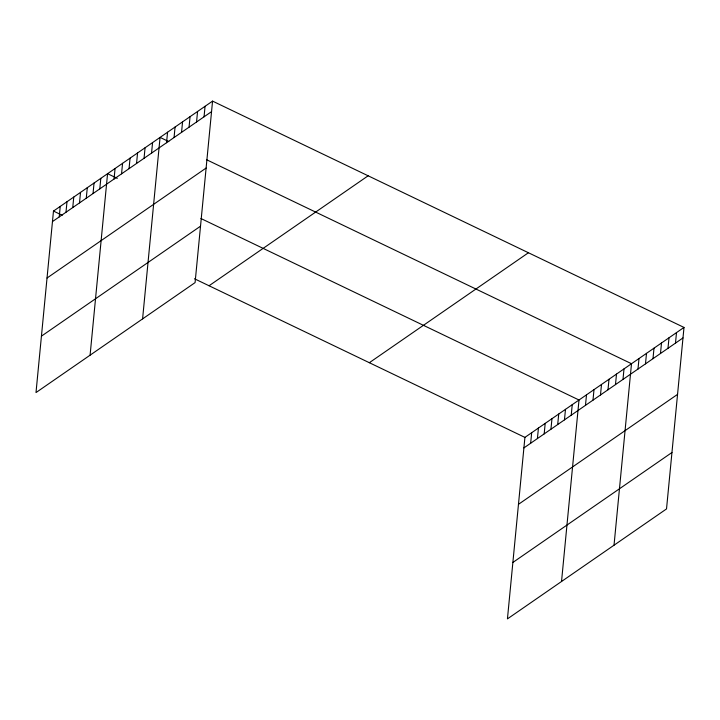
<?xml version="1.0" encoding="UTF-8"?>
<svg xmlns="http://www.w3.org/2000/svg" width="720" height="720" viewBox="0 0 720 720"><rect width="100%" height="100%" fill="white"/><g stroke="black" fill="none" stroke-linecap="round" stroke-linejoin="round"><path stroke-width="1.08" d="M212.562 101.115L53.478 211.077L36 392.571L195.084 282.609L212.562 101.115L684 327.429L666.522 508.923L507.438 618.885L524.916 437.391L684 327.429M59.229 216.918L60.237 206.406M65.988 212.247L66.996 201.735M72.747 207.576L73.764 197.055M79.506 202.905L80.523 192.384M86.274 198.225L87.282 187.713M93.033 193.554L94.041 183.033M99.792 188.883L100.809 178.362M90.09 355.185L107.568 173.691L117.288 178.353M114.057 179.019L115.065 168.507M121.554 173.835L122.562 163.323M129.051 168.651L130.068 158.139M136.557 163.467L137.565 152.955M144.054 158.283L145.062 147.771M151.551 153.099L152.568 142.587M142.587 318.897L160.065 137.403L168.813 141.606M166.554 142.731L167.562 132.219M174.051 137.547L175.068 127.035M181.548 132.363L182.565 121.851M189.054 127.179L190.062 116.667M196.551 121.995L197.568 111.483M204.048 116.811L205.065 106.299M530.658 443.232L531.675 432.72M537.417 438.561L538.434 428.049M544.185 433.89L545.193 423.369M550.944 429.219L551.961 418.698M557.703 424.539L558.72 414.027M564.462 419.868L565.479 409.347M571.23 415.197L572.238 404.676M561.528 581.499L579.006 400.005L200.907 218.502M585.486 405.333L586.503 394.821M592.992 400.149L594 389.637M600.489 394.965L601.497 384.453M607.986 389.781L609.003 379.269M615.492 384.597L616.5 374.085M622.989 379.413L623.997 368.901M614.025 545.211L631.503 363.717L206.739 159.804M637.992 369.045L639 358.533M645.489 363.861L646.497 353.349M652.986 358.677L654.003 348.165M660.492 353.493L661.5 342.981M667.989 348.309L668.997 337.797M675.486 343.125L676.503 332.613M52.461 221.598L211.554 111.627M47.034 278.019L206.118 168.048M41.436 336.15L200.52 226.188M209.052 285.759L368.136 175.797M369.342 362.709L528.426 252.747M523.899 447.912L682.983 337.941M518.463 504.333L677.556 394.371M512.865 562.464L671.958 452.502M53.478 211.077L62.226 215.28M194.463 278.757L524.916 437.391"/></g></svg>
